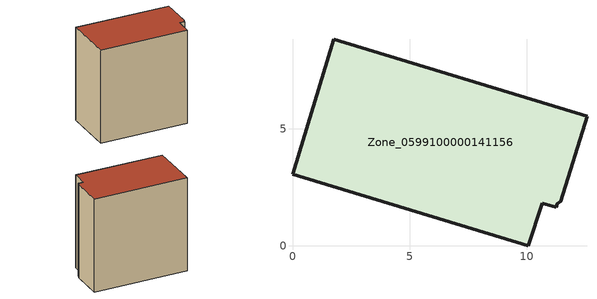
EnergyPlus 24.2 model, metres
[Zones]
Zone_0599100000141156
 floor ground (C_G): 0,3.05 1.77,8.83 12.57,5.54 11.45,1.91 11.31,1.81 11.26,1.65 10.65,1.83 10.07,0 z0
 wall outside (C_F): 1.77,8.83 0,3.05 10.07,0 10.65,1.83 11.26,1.65 11.31,1.81 11.45,1.91 12.57,5.54 1.77,8.83 z0:11.31
 roof outside (C_R): 11.26,1.65 11.31,1.81 11.45,1.91 12.57,5.54 1.77,8.83 0,3.05 10.07,0 10.65,1.83 z11.31
[BUILDING]
Pand.0599100000141156: North Axis=0; Terrain=City; Loads Convergence Tolerance Value=0.04; Temperature Convergence Tolerance Value=0.4; Solar Distribution=FullExterior; Maximum Number of Warmup Days=25; Minimum Number of Warmup Days=1
[Site:Location]
Rotterdam.The.Hague.AP_ZH_NLD Design_Conditions: Latitude=51.96; Longitude=4.45; Time Zone=1; Elevation=-4.5
[SITE:GROUNDTEMPERATURE:BUILDINGSURFACE]
18, 18, 18, 18, 18, 18, 18, 18, 18, 18, 18, 18
[MATERIAL] Thermal Absorptance=0.9; Solar Absorptance=0.7; Visible Absorptance=0.7
Name | Roughness | Thickness | Conductivity | Density | Specific Heat
G.TI.1946 | MediumSmooth | 0.15 | 1 | 540 | 1210
F.TI.1946 | Rough | 0.3 | 0.857143 | 1920 | 840
R.TI.1946 | MediumRough | 0.2 | 0.1 | 1500 | 1000
[CONSTRUCTION]
C_G: G.TI.1946
C_F: F.TI.1946
C_R: R.TI.1946
[ZONE]
Zone_0599100000141156: Type=1; Multiplier=1; Ceiling Height=Autocalculate; Volume=Autocalculate; Floor Area=autocalculate; Part of Total Floor Area=Yes
[ZONEINFILTRATION:DESIGNFLOWRATE]
Infil_Zone_0599100000141156: Zone or ZoneList or Space or SpaceList=Zone_0599100000141156; Schedule=AlwaysOn; Design Flow Rate Calculation Method=Flow/Area; Flow Rate per Floor Area=0.003; Constant Term Coefficient=1; Temperature Term Coefficient=0; Velocity Term Coefficient=0; Velocity Squared Term Coefficient=0
[HVACTEMPLATE:ZONE:IDEALLOADSAIRSYSTEM]
Zone_0599100000141156: Maximum Heating Supply Air Temperature=50; Minimum Cooling Supply Air Temperature=13; Maximum Heating Supply Air Humidity Ratio=0.0156; Minimum Cooling Supply Air Humidity Ratio=0.0077; Heating Limit=NoLimit; Cooling Limit=NoLimit; Dehumidification Control Type=ConstantSensibleHeatRatio; Cooling Sensible Heat Ratio=0.7; Dehumidification Setpoint=60; Humidification Control Type=None; Humidification Setpoint=30; Outdoor Air Method=None; Outdoor Air Flow Rate per Person=0.00944; Outdoor Air Flow Rate per Zone Floor Area=0; Outdoor Air Flow Rate per Zone=0; Demand Controlled Ventilation Type=None; Outdoor Air Economizer Type=NoEconomizer; Heat Recovery Type=None; Sensible Heat Recovery Effectiveness=0.7; Latent Heat Recovery Effectiveness=0.65
[ZONECONTROL:THERMOSTAT]
ThermostatControl_Zone_0599100000141156: Zone or ZoneList=Zone_0599100000141156; Control Type Schedule=DualSetpointControlType; Control 1=Thermostat_Zone_0599100000141156; Temperature Difference Between Cutout And Setpoint=0
[THERMOSTATSETPOINT:DUALSETPOINT]
Thermostat_Zone_0599100000141156: Heating Setpoint Temperature Schedule=HeatingSetpoint_Zone_0599100000141156; Cooling Setpoint Temperature Schedule=CoolingSetpoint_Zone_0599100000141156
[SCHEDULE:COMPACT]
HeatingSetpoint_Zone_0599100000141156: Through: 12/31, For: AllDays, Until: 24:00, 21
CoolingSetpoint_Zone_0599100000141156: Through: 12/31, For: AllDays, Until: 24:00, 24
DualSetpointControlType: Through: 12/31, For: AllDays, Until: 24:00, 4
AlwaysOn: Through: 12/31, For: AllDays, Until: 24:00, 1
